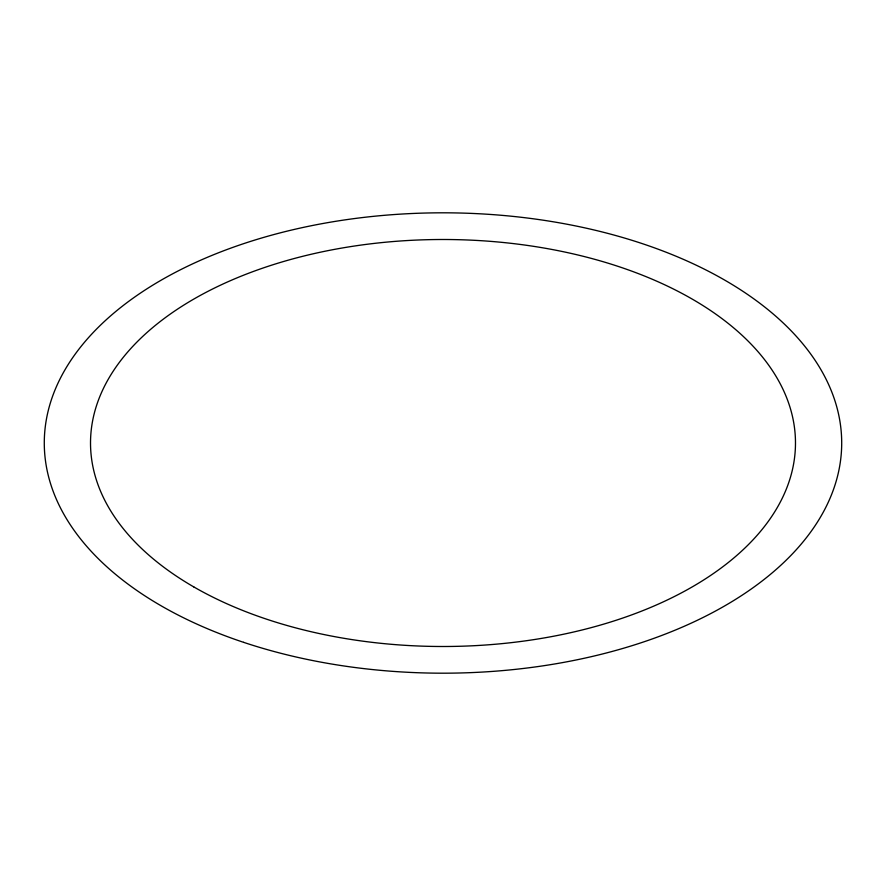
<?xml version="1.0" encoding="UTF-8"?>
<svg xmlns="http://www.w3.org/2000/svg" width="886" height="886" viewBox="0 0 886 886"><rect width="100%" height="100%" fill="white"/><g stroke="black" fill="none" stroke-linecap="round" stroke-linejoin="round"><path stroke-width="1.33" d="M243.65 642.35A398.7 230.183 0 0 0 841.7 443A398.7 230.183 0 0 0 243.65 243.65A398.7 230.183 0 0 0 243.65 642.35M193.757 586.897A352.484 203.503 0 0 0 783.468 495.673A352.484 203.503 0 0 0 351.775 246.43A352.484 203.503 0 0 0 193.757 586.897"/></g></svg>
